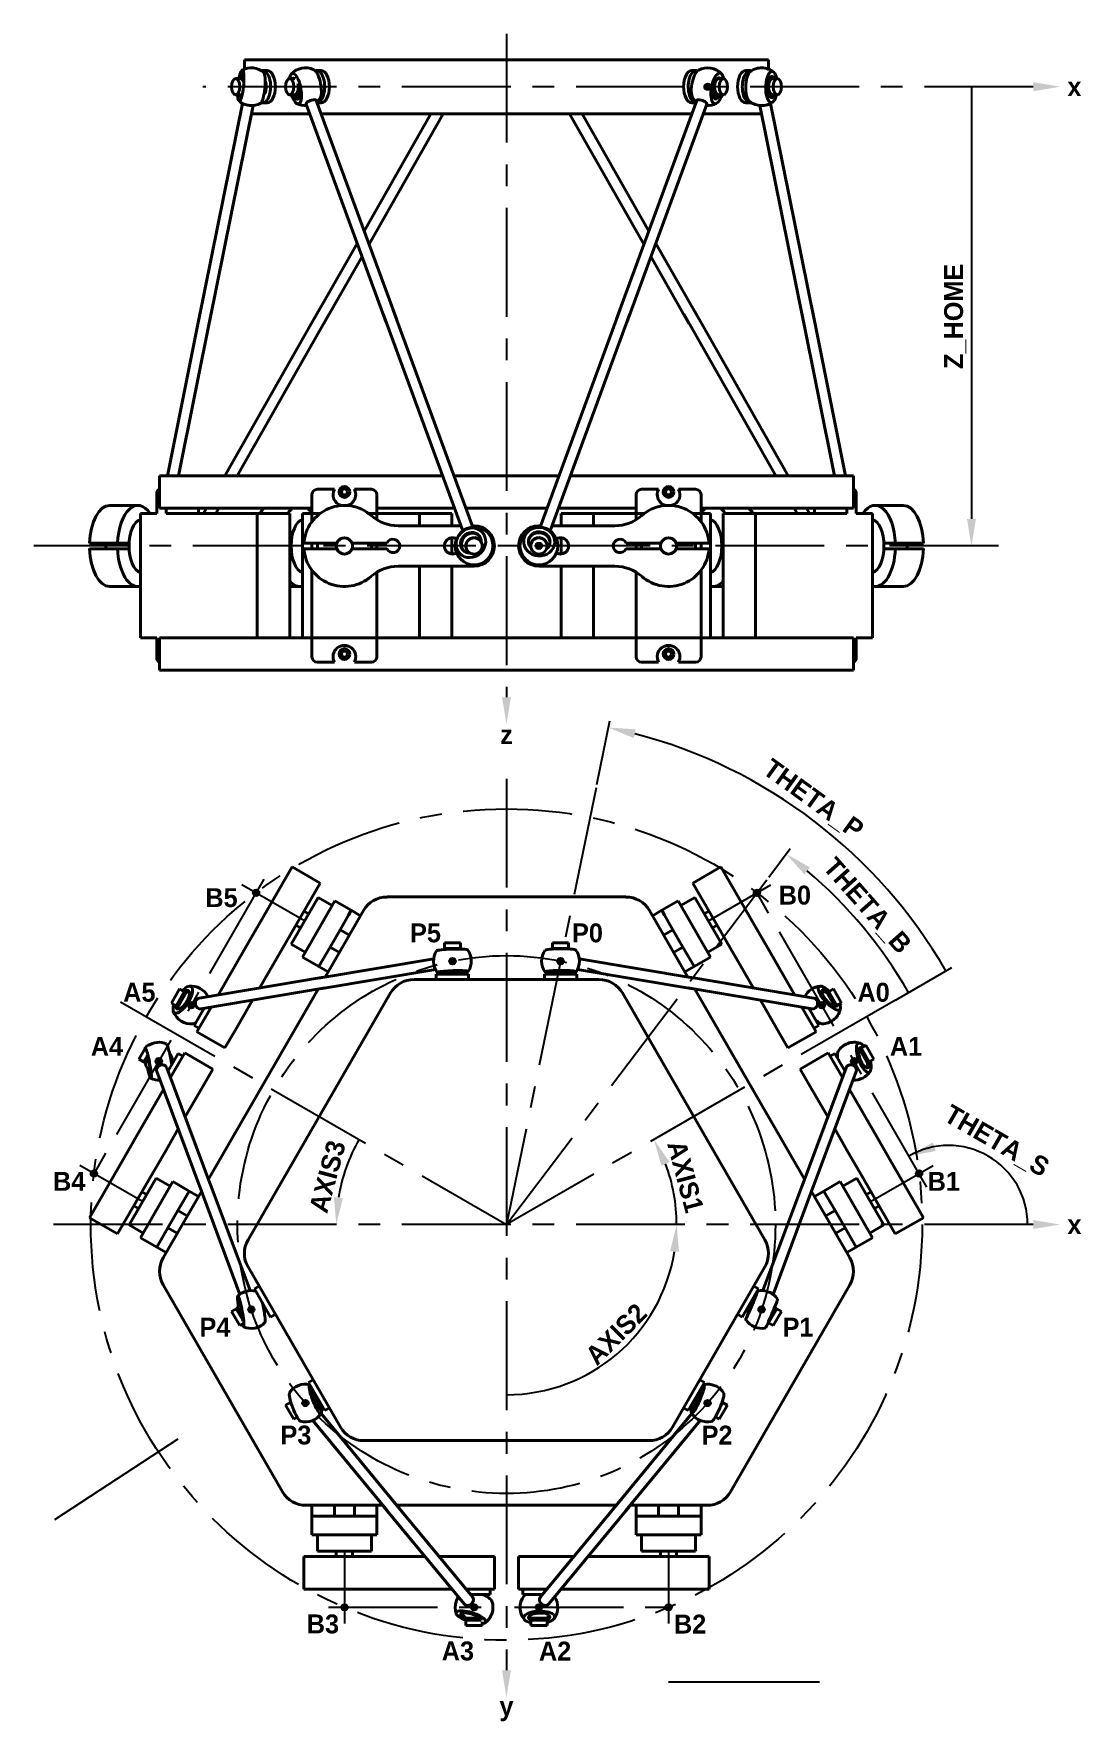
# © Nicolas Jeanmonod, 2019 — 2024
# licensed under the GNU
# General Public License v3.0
# Model space of a CAD drawing. Header units: millimetres. Extents: x -88 to 106, y -92 to 221.
import ezdxf

# ---------------------------------------------------------------- set-up
doc = ezdxf.new("R2010")
doc.units = ezdxf.units.MM
doc.header["$LTSCALE"] = 12.7
doc.linetypes.add('CENTER', pattern=[50.8, 31.75, -6.35, 6.35, -6.35])
doc.layers.get('0').update_dxf_attribs({"color": 18, "true_color": 0x000000, "plot": 0})
for name, color, linetype, lineweight, true_color in [('cotes', 18, 'Continuous', 25, 0x000000), ('cotes textes', 18, 'Continuous', 25, 0x000000), ('points', 18, 'Continuous', 25, 0x000000), ('Stewart Platform', 18, 'Continuous', 40, 0x000000)]:
    doc.layers.add(name, color=color, linetype=linetype, lineweight=lineweight, true_color=true_color)
doc.styles.add('textstyle3', font='')
doc.styles.get('textstyle3').set_extended_font_data('osifont', bold=True)

# ---------------------------------------------------------------- blocks, each defined once
blk = doc.blocks.new('POINT_COORD')
at = {"layer": 'points', "lineweight": 0, "transparency": 33554687}
h = blk.add_hatch(color=7, dxfattribs=at)
edge = h.paths.add_edge_path(flags=0)
edge.add_arc((0, 0), 0.2, 0, 360)
at = {"layer": 'points'}
blk.add_circle((0, 0), 0.2, dxfattribs=at)

msp = doc.modelspace()

# ---------------------------------------------------------------- linework, layer by layer
msp.add_line((0, 0), (0, 0))
at = {"layer": 'cotes', "linetype": 'CENTER', "ltscale": 0.05}
for p, q in [((0, 220.56), (0, 97.67)), ((97.56, 210.75), (-56.25, 210.75)), ((91.12, 125.69), (-87.56, 125.69)), ((0, 82.56), (0, -82.56)), ((16.59, 80.88), (0, 0)), ((-44.93, 63.97), (-60.65, 36.75)), ((-37.39, 56.25), (-48.99, 62.95)), ((0, 0), (48.2, 63.84)), ((37.39, 56.25), (48.99, 62.95)), ((60.65, 36.75), (44.89, 64.05)), ((-71.5, 41.28), (0, 0)), ((72.04, 41.59), (0, 0)), ((-62.15, 34.15), (-77.91, 6.85)), ((77.87, 6.93), (62.15, 34.15)), ((-67.41, 4.25), (-79.01, 10.95)), ((67.41, 4.25), (79.01, 10.95)), ((97.56, 0), (-87.56, 0)), ((-30.02, -60.5), (-30.02, -73.9)), ((30.02, -60.5), (30.02, -73.9)), ((-32.94, -70.9), (-1.5, -70.9)), ((1.5, -70.9), (33.02, -70.9))]:
    msp.add_line(p, q, dxfattribs=at)
at = {"layer": 'cotes', "ltscale": 0.05}
for p, q in [((86.12, 210.75), (86.12, 130.69)), ((16.71, 81.49), (19.13, 93.28)), ((48.58, 64.34), (52.56, 69.63)), ((72.04, 41.59), (82.46, 47.61)), ((72.04, 41.59), (75.55, 43.62)), ((30.02, -84.72), (58, -84.72))]:
    msp.add_line(p, q, dxfattribs=at)
at = {"layer": 'cotes'}
msp.add_line((-60.86, -39.76), (-83.7, -54.68), dxfattribs=at)
at = {"layer": 'cotes', "linetype": 'CENTER', "ltscale": 0.05}
for radius in [76.99, 49.81]:
    msp.add_circle((0, 0), radius, dxfattribs=at)
at = {"layer": 'cotes', "ltscale": 0.05}
for centre, radius, start, end in [((0, 0), 93.97, 30, 75.3608), ((0, 0), 85.99, 30, 49.6172), ((0, 0), 31.52, 150, 170.9024), ((81.87, 0), 14.65, 0, 120), ((0, 0), 31.52, 0, 20.9024), ((0, 0), 31.52, 270, 350.9024)]:
    msp.add_arc(centre, radius, start, end, dxfattribs=at)
for points in [[(97.56, 209.91), (97.56, 211.58), (102.56, 210.75)], [(85.29, 130.69), (86.95, 130.69), (86.12, 125.69)], [(0.83, 97.67), (-0.83, 97.67), (0, 92.67)], [(23.94, 91.73), (23.56, 90.1), (18.88, 92.05)], [(56.23, 66.15), (55.19, 64.85), (51.81, 68.63)], [(30.2, 11.6), (28.7, 10.89), (27.3, 15.76)], [(78.95, 15.2), (79.52, 13.63), (74.54, 12.69)], [(-31.96, 5.05), (-30.3, 4.92), (-31.52, 0)], [(31.96, -5.05), (30.3, -4.92), (31.52, 0)], [(97.56, -0.83), (97.56, 0.83), (102.56, 0)], [(0.83, -82.56), (-0.83, -82.56), (0, -87.56)]]:
    msp.add_solid(points, dxfattribs=at)
at = {"layer": 'Stewart Platform'}
for p, q in [((-48.54, 215.75), (-48.54, 214.01)), ((-48.54, 215.75), (-47.87, 215.75)), ((-30.75, 215.75), (-47.87, 215.75)), ((-30.75, 215.75), (-26.41, 215.75)), ((26.41, 215.75), (-26.41, 215.75)), ((26.41, 215.75), (30.75, 215.75)), ((47.87, 215.75), (30.75, 215.75)), ((47.87, 215.75), (48.54, 215.75)), ((48.54, 214.01), (48.54, 215.75)), ((-44.31, 213.75), (-45.18, 213.75)), ((-34.31, 213.75), (-35.17, 213.75)), ((35.17, 213.75), (34.31, 213.75)), ((45.18, 213.75), (44.31, 213.75)), ((-49.3, 212.25), (-50.16, 212.25)), ((-48.96, 212.3), (-49.25, 212.3)), ((-39.29, 212.25), (-40.16, 212.25)), ((39.25, 212.3), (39.09, 212.3)), ((40.16, 212.25), (39.29, 212.25)), ((49.25, 212.3), (48.96, 212.3)), ((50.16, 212.25), (49.3, 212.25)), ((-48.9, 207.65), (-56.98, 167.61)), ((-55.02, 167.21), (-46.94, 207.26)), ((-50.16, 209.25), (-49.3, 209.25)), ((-49.25, 209.2), (-49.2, 209.2)), ((-45.18, 207.74), (-44.31, 207.74)), ((-40.16, 209.25), (-39.29, 209.25)), ((-39.25, 209.2), (-38.95, 209.2)), ((-37.12, 207.49), (-22.27, 167.06)), ((-20.39, 167.75), (-35.25, 208.18)), ((-35.08, 207.74), (-34.31, 207.74)), ((35.25, 208.18), (20.39, 167.75)), ((22.27, 167.06), (37.12, 207.49)), ((34.31, 207.74), (35.08, 207.74)), ((38.95, 209.2), (39.25, 209.2)), ((39.29, 209.25), (40.16, 209.25)), ((44.31, 207.74), (45.18, 207.74)), ((46.94, 207.26), (55.02, 167.21)), ((56.98, 167.61), (48.9, 207.65)), ((48.96, 209.2), (49.25, 209.2)), ((49.3, 209.25), (50.16, 209.25)), ((-36.48, 205.74), (-47.25, 205.74)), ((-30.75, 205.74), (-34.35, 205.74)), ((-30.75, 205.74), (-26.41, 205.74)), ((26.41, 205.74), (-26.41, 205.74)), ((-14.01, 205.74), (-26.37, 184.02)), ((-25.46, 181.56), (-11.7, 205.74)), ((11.7, 205.74), (25.46, 181.56)), ((26.37, 184.02), (14.01, 205.74)), ((26.41, 205.74), (30.75, 205.74)), ((34.35, 205.74), (30.75, 205.74)), ((47.25, 205.74), (36.48, 205.74)), ((-27.66, 181.74), (-35.54, 167.9)), ((35.54, 167.9), (27.66, 181.74)), ((-33.8, 166.91), (-26.76, 179.28)), ((26.76, 179.28), (33.8, 166.91)), ((-56.66, 169.22), (-62.81, 138.69)), ((-60.77, 138.69), (-54.69, 168.83)), ((-34.62, 169.52), (-52.16, 138.69)), ((-6.22, 129.18), (-20.99, 169.37)), ((20.99, 169.37), (6.22, 129.18)), ((52.16, 138.69), (34.62, 169.52)), ((54.69, 168.83), (60.77, 138.69)), ((62.81, 138.69), (56.66, 169.22)), ((-49.86, 138.69), (-32.88, 168.53)), ((-22.86, 168.68), (-8.1, 128.49)), ((8.1, 128.49), (22.86, 168.68)), ((32.88, 168.53), (49.86, 138.69)), ((-64.27, 138.69), (-64.27, 132.69)), ((-64.27, 138.69), (-63.6, 138.69)), ((-63.6, 138.69), (-41.47, 138.69)), ((-41.47, 138.69), (-37.14, 138.69)), ((-37.14, 138.69), (-11.85, 138.69)), ((-9.72, 138.69), (9.72, 138.69)), ((11.85, 138.69), (37.14, 138.69)), ((37.14, 138.69), (41.47, 138.69)), ((41.47, 138.69), (63.6, 138.69)), ((63.6, 138.69), (64.27, 138.69)), ((64.27, 132.69), (64.27, 138.69)), ((-64.78, 131.69), (-64.78, 135.19)), ((-64.28, 136.19), (-64.27, 136.19)), ((-36.03, 131.69), (-36.03, 135.19)), ((-31.87, 136.19), (-35.03, 136.19)), ((-25.02, 136.19), (-28.17, 136.19)), ((-24.02, 131.69), (-24.02, 135.19)), ((24.02, 131.69), (24.02, 135.19)), ((28.17, 136.19), (25.02, 136.19)), ((35.03, 136.19), (31.87, 136.19)), ((36.03, 131.69), (36.03, 135.19)), ((64.27, 136.19), (64.28, 136.19)), ((64.78, 131.69), (64.78, 135.19)), ((-68.28, 133.19), (-73.48, 133.19)), ((-64.78, 131.69), (-67.81, 131.69)), ((-67.81, 108.67), (-67.81, 131.69)), ((-64.27, 132.69), (-63.6, 132.69)), ((-63.6, 132.69), (-41.47, 132.69)), ((-63.05, 131.69), (-63.05, 132.69)), ((-46.15, 131.69), (-63.05, 131.69)), ((-57.04, 131.69), (-57.04, 132.69)), ((-55.58, 132.69), (-56.14, 131.69)), ((-53.84, 131.69), (-53.27, 132.69)), ((-46.15, 131.69), (-40.14, 131.69)), ((-46.15, 108.67), (-46.15, 131.69)), ((-41.47, 132.69), (-37.14, 132.69)), ((-40.14, 108.67), (-40.14, 131.69)), ((-37.79, 108.67), (-37.79, 131.69)), ((-36.03, 131.69), (-37.79, 131.69)), ((-37.14, 132.69), (-36.03, 132.69)), ((-36.03, 130.19), (-36.03, 131.69)), ((-34.52, 131.69), (-36.03, 131.69)), ((-24.02, 131.69), (-25.52, 131.69)), ((-24.02, 132.69), (-9.64, 132.69)), ((-24.02, 130.55), (-24.02, 131.69)), ((-16.12, 131.69), (-24.02, 131.69)), ((-16.12, 131.69), (-10.12, 131.69)), ((-16.12, 129.44), (-16.12, 131.69)), ((-10.12, 129.44), (-10.12, 131.69)), ((-7.51, 132.69), (7.51, 132.69)), ((9.64, 132.69), (24.02, 132.69)), ((10.12, 131.69), (16.12, 131.69)), ((10.12, 129.44), (10.12, 131.69)), ((16.12, 131.69), (24.02, 131.69)), ((16.12, 129.44), (16.12, 131.69)), ((24.02, 130.55), (24.02, 131.69)), ((25.52, 131.69), (24.02, 131.69)), ((36.03, 131.69), (34.52, 131.69)), ((36.03, 132.69), (37.14, 132.69)), ((36.03, 130.19), (36.03, 131.69)), ((36.03, 131.69), (37.79, 131.69)), ((37.14, 132.69), (41.47, 132.69)), ((37.79, 108.67), (37.79, 131.69)), ((40.14, 131.69), (46.15, 131.69)), ((40.14, 108.67), (40.14, 131.69)), ((41.47, 132.69), (63.6, 132.69)), ((46.15, 108.67), (46.15, 131.69)), ((46.15, 131.69), (63.05, 131.69)), ((53.27, 132.69), (53.84, 131.69)), ((56.14, 131.69), (55.58, 132.69)), ((57.04, 131.69), (57.04, 132.69)), ((63.05, 131.69), (63.05, 132.69)), ((63.6, 132.69), (64.27, 132.69)), ((64.78, 131.69), (67.81, 131.69)), ((67.81, 108.67), (67.81, 131.69)), ((73.48, 133.19), (68.28, 133.19)), ((-8.45, 129.44), (-20.09, 129.44)), ((-6, 129.44), (-6.32, 129.44)), ((6, 129.44), (6.32, 129.44)), ((8.45, 129.44), (20.09, 129.44)), ((-72.02, 126.19), (-77.22, 126.19)), ((-72.02, 125.18), (-77.22, 125.18)), ((-69.9, 126.19), (-72.02, 126.19)), ((-69.9, 125.18), (-72.02, 125.18)), ((-40.14, 126.19), (-39.88, 126.19)), ((-40.14, 125.18), (-39.88, 125.18)), ((-31.44, 126.19), (-37.51, 126.19)), ((-31.44, 125.18), (-37.51, 125.18)), ((-36.03, 125.18), (-36.03, 126.19)), ((-22.16, 126.19), (-28.61, 126.19)), ((-22.16, 125.18), (-28.61, 125.18)), ((-24.02, 125.18), (-24.02, 126.19)), ((-10.12, 124.19), (-10.12, 127.18)), ((10.12, 124.19), (10.12, 127.18)), ((22.16, 126.19), (28.61, 126.19)), ((22.16, 125.18), (28.61, 125.18)), ((24.02, 125.18), (24.02, 126.19)), ((31.44, 126.19), (37.51, 126.19)), ((31.44, 125.18), (37.51, 125.18)), ((36.03, 125.18), (36.03, 126.19)), ((40.14, 126.19), (39.88, 126.19)), ((40.14, 125.18), (39.88, 125.18)), ((69.9, 126.19), (72.02, 126.19)), ((69.9, 125.18), (72.02, 125.18)), ((72.02, 126.19), (77.22, 126.19)), ((72.02, 125.18), (77.22, 125.18)), ((-6, 121.93), (-20.09, 121.93)), ((-16.12, 108.67), (-16.12, 121.93)), ((-10.12, 108.67), (-10.12, 121.93)), ((6, 121.93), (20.09, 121.93)), ((10.12, 108.67), (10.12, 121.93)), ((16.12, 108.67), (16.12, 121.93)), ((-36.03, 108.67), (-36.03, 121.18)), ((-24.02, 108.67), (-24.02, 120.82)), ((24.02, 108.67), (24.02, 120.82)), ((36.03, 108.67), (36.03, 121.18)), ((-73.48, 118.18), (-68.28, 118.18)), ((-40.14, 118.18), (-38.25, 118.18)), ((38.25, 118.18), (40.14, 118.18)), ((68.28, 118.18), (73.48, 118.18)), ((-64.78, 108.67), (-67.81, 108.67)), ((-64.78, 105.17), (-64.78, 108.67)), ((-64.27, 108.67), (-64.27, 102.67)), ((-64.27, 108.67), (-63.6, 108.67)), ((-63.6, 108.67), (-41.47, 108.67)), ((-41.47, 108.67), (-37.14, 108.67)), ((-37.14, 108.67), (-36.03, 108.67)), ((-36.03, 105.17), (-36.03, 108.67)), ((-24.02, 108.67), (-36.03, 108.67)), ((-24.02, 108.67), (24.02, 108.67)), ((-24.02, 105.17), (-24.02, 108.67)), ((24.02, 105.17), (24.02, 108.67)), ((36.03, 108.67), (24.02, 108.67)), ((36.03, 108.67), (37.14, 108.67)), ((36.03, 105.17), (36.03, 108.67)), ((37.14, 108.67), (41.47, 108.67)), ((41.47, 108.67), (63.6, 108.67)), ((63.6, 108.67), (64.27, 108.67)), ((64.27, 102.67), (64.27, 108.67)), ((64.78, 105.17), (64.78, 108.67)), ((64.78, 108.67), (67.81, 108.67)), ((-64.27, 104.17), (-64.28, 104.17)), ((-31.87, 104.17), (-35.03, 104.17)), ((-25.02, 104.17), (-28.17, 104.17)), ((28.17, 104.17), (25.02, 104.17)), ((35.03, 104.17), (31.87, 104.17)), ((64.28, 104.17), (64.27, 104.17)), ((-64.27, 102.67), (-63.6, 102.67)), ((-63.6, 102.67), (-41.47, 102.67)), ((-41.47, 102.67), (-37.14, 102.67)), ((-37.14, 102.67), (37.14, 102.67)), ((37.14, 102.67), (41.47, 102.67)), ((41.47, 102.67), (63.6, 102.67)), ((63.6, 102.67), (64.27, 102.67)), ((-45.94, 55.46), (-39.71, 66.24)), ((-34.51, 63.24), (-39.71, 66.24)), ((34.51, 63.24), (39.71, 66.24)), ((45.94, 55.46), (39.71, 66.24)), ((-40.74, 52.45), (-34.51, 63.24)), ((40.74, 52.45), (34.51, 63.24)), ((-39.89, 51.92), (-34.89, 60.59)), ((-37.79, 49.55), (-31.79, 59.95)), ((-32.29, 59.08), (-34.89, 60.59)), ((-28.75, 58.2), (-31.79, 59.95)), ((22.13, 60.67), (-22.13, 60.67)), ((28.75, 58.2), (31.79, 59.95)), ((31.79, 59.95), (37.79, 49.55)), ((34.89, 60.59), (32.29, 59.08)), ((34.89, 60.59), (39.89, 51.92)), ((-36.64, 57.55), (-37.5, 58.05)), ((-26.46, 58.16), (-33.57, 45.85)), ((-30.83, 54.6), (-29.25, 57.33)), ((-29.25, 57.33), (-28.75, 58.2)), ((-28.75, 58.2), (-27.02, 57.2)), ((33.57, 45.85), (26.46, 58.16)), ((27.02, 57.2), (28.75, 58.2)), ((28.75, 58.2), (29.25, 57.33)), ((29.25, 57.33), (30.83, 54.6)), ((37.5, 58.05), (36.64, 57.55)), ((-45.94, 55.46), (-48.42, 51.16)), ((-39.01, 55.45), (-38.14, 54.95)), ((-30.83, 54.6), (-32.68, 51.4)), ((-30.83, 54.6), (-29.1, 53.6)), ((29.1, 53.6), (30.83, 54.6)), ((32.68, 51.4), (30.83, 54.6)), ((38.14, 54.95), (39.01, 55.45)), ((45.94, 55.46), (48.42, 51.16)), ((-53.41, 42.51), (-48.42, 51.16)), ((-40.74, 52.45), (-43.22, 48.15)), ((-39.89, 51.92), (-37.29, 50.42)), ((-34.26, 48.67), (-32.68, 51.4)), ((-30.95, 50.4), (-32.68, 51.4)), ((-11.56, 51.1), (-11.56, 50.93)), ((-8.46, 51.1), (-11.56, 51.1)), ((-11.51, 52.15), (-11.51, 51.15)), ((-8.51, 52.15), (-11.51, 52.15)), ((-8.51, 51.15), (-11.51, 51.15)), ((-11.01, 51.15), (-11.01, 51.1)), ((-9.01, 51.1), (-9.01, 51.15)), ((-8.51, 51.15), (-8.51, 52.15)), ((-8.46, 51.02), (-8.46, 51.1)), ((8.46, 51.1), (8.46, 51.02)), ((11.56, 51.1), (8.46, 51.1)), ((8.51, 52.15), (8.51, 51.15)), ((11.51, 52.15), (8.51, 52.15)), ((11.51, 51.15), (8.51, 51.15)), ((9.01, 51.15), (9.01, 51.1)), ((11.01, 51.1), (11.01, 51.15)), ((11.51, 51.15), (11.51, 52.15)), ((11.56, 51.03), (11.56, 51.1)), ((32.68, 51.4), (30.95, 50.4)), ((32.68, 51.4), (34.26, 48.67)), ((37.29, 50.42), (39.89, 51.92)), ((40.74, 52.45), (43.22, 48.15)), ((53.41, 42.51), (48.42, 51.16)), ((-45.73, 43.8), (-43.22, 48.15)), ((-34.76, 47.8), (-37.79, 49.55)), ((-13.48, 49.22), (-34.83, 45.63)), ((-34.76, 47.8), (-34.26, 48.67)), ((-33.02, 46.8), (-34.76, 47.8)), ((-34.5, 43.66), (-13.15, 47.25)), ((13.15, 47.25), (34.5, 43.66)), ((34.83, 45.63), (13.48, 49.22)), ((34.76, 47.8), (33.02, 46.8)), ((34.26, 48.67), (34.76, 47.8)), ((34.76, 47.8), (37.79, 49.55)), ((45.73, 43.8), (43.22, 48.15)), ((-33.91, 45.79), (-56.92, 41.92)), ((-56.59, 39.95), (-33.58, 43.82)), ((-17.13, 45.39), (17.13, 45.39)), ((-13.01, 46.39), (-13.01, 45.39)), ((-7.01, 46.39), (-13.01, 46.39)), ((-11.56, 46.83), (-11.56, 46.49)), ((-8.46, 46.83), (-11.56, 46.83)), ((-8.46, 46.49), (-11.56, 46.49)), ((-11.01, 46.49), (-11.01, 46.39)), ((-9.01, 46.39), (-9.01, 46.49)), ((-8.46, 46.49), (-8.46, 46.83)), ((-7.01, 45.39), (-7.01, 46.39)), ((7.01, 46.39), (7.01, 45.39)), ((13.01, 46.39), (7.01, 46.39)), ((8.46, 46.83), (8.46, 46.49)), ((11.56, 46.83), (8.46, 46.83)), ((11.56, 46.49), (8.46, 46.49)), ((9.01, 46.49), (9.01, 46.39)), ((11.01, 46.39), (11.01, 46.49)), ((11.56, 46.49), (11.56, 46.83)), ((13.01, 45.39), (13.01, 46.39)), ((33.58, 43.82), (56.59, 39.95)), ((56.92, 41.92), (33.91, 45.79)), ((-60.56, 43.63), (-62.06, 41.03)), ((-62.06, 41.03), (-61.2, 40.53)), ((-59.7, 43.13), (-61.2, 40.53)), ((-59.63, 43.15), (-61.18, 40.46)), ((-60.95, 40.97), (-60.9, 40.94)), ((-59.33, 42.98), (-60.89, 40.29)), ((-59.7, 43.13), (-60.56, 43.63)), ((-59.9, 42.67), (-59.95, 42.7)), ((-59.33, 42.98), (-59.63, 43.15)), ((-34.87, 43.6), (-55.19, 8.4)), ((-50.26, 35.95), (-47.03, 41.55)), ((-47.87, -2.86), (-21.46, 42.89)), ((21.46, 42.89), (47.87, -2.86)), ((55.19, 8.4), (34.87, 43.6)), ((50.26, 35.95), (47.03, 41.55)), ((59.63, 43.15), (59.33, 42.98)), ((59.33, 42.98), (60.83, 40.39)), ((59.63, 43.15), (61.16, 40.49)), ((60.56, 43.63), (59.7, 43.13)), ((59.7, 43.13), (61.19, 40.55)), ((59.95, 42.7), (59.9, 42.67)), ((60.56, 43.63), (62.06, 41.03)), ((60.9, 40.94), (60.95, 40.97)), ((61.33, 40.61), (62.06, 41.03)), ((-61.18, 40.46), (-60.89, 40.29)), ((-55.99, 40.05), (-57.83, 36.86)), ((-55.46, 38.95), (-57.34, 35.7)), ((-55.46, 38.95), (-54.71, 40.26)), ((55.46, 38.95), (54.71, 40.26)), ((55.46, 38.95), (57.34, 35.7)), ((55.99, 40.05), (57.83, 36.86)), ((-57.83, 36.86), (-56.96, 36.35)), ((-57.34, 35.7), (-52.14, 32.7)), ((-50.26, 35.95), (-52.14, 32.7)), ((50.26, 35.95), (52.14, 32.7)), ((52.14, 32.7), (57.34, 35.7)), ((56.96, 36.35), (57.83, 36.86)), ((-68.07, 30.63), (-66.57, 33.23)), ((-67.2, 30.13), (-66.51, 31.33)), ((-67.18, 30.06), (-66.49, 31.26)), ((-66.4, 33.14), (-66.57, 33.23)), ((-62.68, 28.46), (-60.83, 31.66)), ((-61.47, 28.56), (-59.59, 31.81)), ((-59.97, 31.16), (-60.83, 31.66)), ((-54.39, 28.8), (-59.59, 31.81)), ((59.59, 31.81), (54.39, 28.8)), ((61.47, 28.56), (59.59, 31.81)), ((60.83, 31.66), (59.97, 31.16)), ((62.68, 28.46), (60.83, 31.66)), ((65.5, 32.67), (65.34, 32.58)), ((66.89, 29.89), (65.34, 32.58)), ((67.18, 30.06), (65.63, 32.75)), ((67.2, 30.13), (65.7, 32.73)), ((66.57, 33.23), (65.77, 32.77)), ((65.95, 32.3), (65.91, 32.27)), ((68.07, 30.63), (66.57, 33.23)), ((-68.07, 30.63), (-67.2, 30.13)), ((-67.18, 30.06), (-66.89, 29.89)), ((-66.95, 30.57), (-66.91, 30.54)), ((-66.89, 29.89), (-66.37, 30.8)), ((-64.77, 28.33), (-56.61, 6.48)), ((-54.74, 7.18), (-62.89, 29.03)), ((-61.47, 28.56), (-62.22, 27.25)), ((-62.12, 30.31), (-61.94, 30.62)), ((-62.03, 29.79), (-61.65, 30.45)), ((-61.65, 30.45), (-61.94, 30.62)), ((-61.83, 29.92), (-61.92, 29.97)), ((-56.27, 25.55), (-54.39, 28.8)), ((56.27, 25.55), (54.39, 28.8)), ((62.89, 29.03), (54.74, 7.18)), ((56.61, 6.48), (64.77, 28.33)), ((61.47, 28.56), (62.22, 27.25)), ((66.89, 29.89), (67.18, 30.06)), ((66.91, 30.54), (66.95, 30.57)), ((67.2, 30.13), (68.07, 30.63)), ((-56.27, 25.55), (-59.5, 19.95)), ((56.27, 25.55), (59.5, 19.95)), ((-63.52, 25), (-68.51, 16.35)), ((63.52, 25), (68.51, 16.35)), ((-70.99, 12.05), (-68.51, 16.35)), ((-60.8, 17.7), (-63.31, 13.35)), ((60.8, 17.7), (63.31, 13.35)), ((70.99, 12.05), (68.51, 16.35)), ((-65.79, 9.05), (-63.31, 13.35)), ((65.79, 9.05), (63.31, 13.35)), ((-70.99, 12.05), (-77.22, 1.27)), ((70.99, 12.05), (77.22, 1.27)), ((-65.79, 9.05), (-72.02, -1.73)), ((-69.91, -0.08), (-64.91, 8.59)), ((-67.81, -2.45), (-61.81, 7.95)), ((-62.31, 7.09), (-64.91, 8.59)), ((-58.77, 6.2), (-61.81, 7.95)), ((-56.94, 7.35), (-49.37, -12.94)), ((-47.5, -12.24), (-55.06, 8.05)), ((55.06, 8.05), (47.5, -12.24)), ((49.37, -12.94), (56.94, 7.35)), ((58.77, 6.2), (61.81, 7.95)), ((61.81, 7.95), (67.81, -2.45)), ((64.91, 8.59), (62.31, 7.09)), ((64.91, 8.59), (69.91, -0.08)), ((65.79, 9.05), (72.02, -1.73)), ((-69.03, 3.45), (-68.16, 2.95)), ((-66.66, 5.55), (-67.53, 6.05)), ((-56.49, 6.15), (-63.6, -6.16)), ((-60.85, 2.6), (-59.27, 5.33)), ((-59.27, 5.33), (-58.77, 6.2)), ((-58.77, 6.2), (-57.04, 5.2)), ((63.6, -6.16), (56.49, 6.15)), ((57.04, 5.2), (58.77, 6.2)), ((58.77, 6.2), (59.27, 5.33)), ((59.27, 5.33), (60.85, 2.6)), ((67.53, 6.05), (66.66, 5.55)), ((68.16, 2.95), (69.03, 3.45)), ((-72.02, -1.73), (-77.22, 1.27)), ((-60.85, 2.6), (-62.7, -0.6)), ((-60.85, 2.6), (-59.12, 1.6)), ((59.12, 1.6), (60.85, 2.6)), ((62.7, -0.6), (60.85, 2.6)), ((72.02, -1.73), (77.22, 1.27)), ((-69.91, -0.08), (-67.31, -1.58)), ((-64.78, -4.2), (-67.81, -2.45)), ((-64.28, -3.33), (-62.7, -0.6)), ((-60.97, -1.6), (-62.7, -0.6)), ((62.7, -0.6), (60.97, -1.6)), ((62.7, -0.6), (64.28, -3.33)), ((64.78, -4.2), (67.81, -2.45)), ((67.31, -1.58), (69.91, -0.08)), ((-64.78, -4.2), (-64.28, -3.33)), ((-63.05, -5.2), (-64.78, -4.2)), ((64.78, -4.2), (63.05, -5.2)), ((64.28, -3.33), (64.78, -4.2)), ((-30.75, -37.53), (-47.87, -7.86)), ((47.87, -7.86), (30.75, -37.53)), ((-63.6, -11.17), (-41.47, -49.5)), ((-45.81, -11.43), (-46.68, -11.93)), ((-46.68, -11.93), (-43.68, -17.13)), ((41.47, -49.5), (63.6, -11.17)), ((43.68, -17.13), (46.68, -11.93)), ((46.68, -11.93), (45.81, -11.43)), ((-50.05, -15.61), (-50.91, -16.11)), ((-50.05, -15.61), (-48.8, -17.77)), ((-49.74, -15.37), (-50.03, -15.54)), ((-50.03, -15.54), (-48.8, -17.66)), ((-49.74, -15.37), (-48.9, -16.82)), ((-45.13, -14.83), (-44.49, -15.92)), ((-44.77, -15.45), (-44.68, -15.4)), ((44.49, -15.92), (46.04, -13.24)), ((44.68, -15.4), (44.77, -15.45)), ((44.78, -16.09), (45.51, -14.83)), ((45.77, -13.71), (45.68, -13.66)), ((46.13, -13.29), (46.04, -13.24)), ((48.48, -18.22), (50.03, -15.54)), ((48.55, -18.21), (50.05, -15.61)), ((49.4, -15.95), (49.74, -15.37)), ((50.03, -15.54), (49.74, -15.37)), ((50.91, -16.11), (50.05, -15.61)), ((-50.91, -16.11), (-49.41, -18.71)), ((-49.75, -16.01), (-49.8, -16.04)), ((-49.41, -18.71), (-48.81, -18.36)), ((-44.93, -15.83), (-44.78, -16.09)), ((-44.78, -16.09), (-44.49, -15.92)), ((-43.68, -17.13), (-42.81, -16.63)), ((42.81, -16.63), (43.68, -17.13)), ((44.49, -15.92), (44.78, -16.09)), ((48.45, -18.21), (48.48, -18.22)), ((48.55, -18.21), (49.41, -18.71)), ((48.75, -17.75), (48.8, -17.77)), ((49.41, -18.71), (50.91, -16.11)), ((49.8, -16.04), (49.75, -16.01)), ((-35.81, -28.76), (-36.67, -29.26)), ((-36.67, -29.26), (-33.67, -34.46)), ((-36.04, -30.57), (-36.2, -30.66)), ((-36.18, -31), (-34.78, -33.43)), ((-36.04, -30.57), (-34.48, -33.26)), ((-35.67, -31), (-35.76, -31.05)), ((33.67, -34.46), (36.67, -29.26)), ((34.48, -33.26), (36.04, -30.57)), ((34.78, -33.43), (36.25, -30.87)), ((35.76, -31.05), (35.67, -31)), ((36.67, -29.26), (35.81, -28.76)), ((36.28, -30.71), (36.04, -30.57)), ((-40.04, -32.94), (-40.91, -33.44)), ((-40.91, -33.44), (-39.41, -36.04)), ((-40.04, -32.94), (-39.79, -33.38)), ((-39.96, -32.83), (-40.02, -32.87)), ((-40.02, -32.87), (-39.86, -33.15)), ((-39.79, -33.37), (-39.79, -33.37)), ((-34.78, -33.43), (-34.48, -33.26)), ((-34.76, -32.78), (-34.67, -32.73)), ((-33.67, -34.46), (-32.81, -33.96)), ((32.81, -33.96), (33.67, -34.46)), ((34.48, -33.26), (34.78, -33.43)), ((34.67, -32.73), (34.76, -32.78)), ((39.41, -36.04), (40.91, -33.44)), ((39.68, -33.56), (40.04, -32.94)), ((39.79, -33.37), (39.76, -33.36)), ((39.8, -33.26), (40.02, -32.87)), ((40.02, -32.87), (39.95, -32.83)), ((40.91, -33.44), (40.04, -32.94)), ((-39.41, -36.04), (-38.78, -35.68)), ((-35.89, -36.29), (-22.1, -52.98)), ((-20.56, -51.71), (-34.34, -35.01)), ((34.34, -35.01), (20.56, -51.71)), ((22.1, -52.98), (35.89, -36.29)), ((38.69, -35.63), (39.41, -36.04)), ((26.41, -40.03), (-26.41, -40.03)), ((-37.14, -52), (-22.92, -52)), ((-36.03, -54), (-36.03, -52)), ((-31.87, -54), (-31.87, -52)), ((-28.17, -52), (-28.17, -54)), ((-24.02, -52), (-24.02, -54)), ((-22.7, -52.27), (-7.84, -70.26)), ((-6.3, -68.98), (-21.15, -50.99)), ((-20.32, -52), (20.32, -52)), ((21.15, -50.99), (6.3, -68.98)), ((7.84, -70.26), (22.7, -52.27)), ((22.92, -52), (37.14, -52)), ((24.02, -54), (24.02, -52)), ((28.17, -54), (28.17, -52)), ((31.87, -52), (31.87, -54)), ((36.03, -52), (36.03, -54)), ((-36.03, -54), (-36.03, -57.5)), ((-35.03, -54), (-36.03, -54)), ((-31.87, -54), (-35.03, -54)), ((-31.87, -54), (-28.17, -54)), ((-25.02, -54), (-28.17, -54)), ((-24.02, -54), (-25.02, -54)), ((-24.02, -54), (-24.02, -57.5)), ((24.02, -54), (24.02, -57.5)), ((25.02, -54), (24.02, -54)), ((28.17, -54), (25.02, -54)), ((28.17, -54), (31.87, -54)), ((35.03, -54), (31.87, -54)), ((36.03, -54), (35.03, -54)), ((36.03, -54), (36.03, -57.5)), ((-24.02, -57.5), (-36.03, -57.5)), ((-35.03, -57.5), (-35.03, -60.5)), ((-25.02, -60.5), (-25.02, -57.5)), ((36.03, -57.5), (24.02, -57.5)), ((25.02, -57.5), (25.02, -60.5)), ((35.03, -60.5), (35.03, -57.5)), ((-37.51, -61.51), (-37.51, -67.51)), ((-25.06, -61.51), (-37.51, -61.51)), ((-25.02, -60.5), (-35.03, -60.5)), ((-31.52, -60.5), (-31.52, -61.51)), ((-28.52, -61.51), (-28.52, -60.5)), ((-25.06, -61.51), (-20.09, -61.51)), ((-15.07, -61.51), (-20.09, -61.51)), ((-6, -61.51), (-12.47, -61.51)), ((-6, -61.51), (-2.25, -61.51)), ((-2.25, -67.51), (-2.25, -61.51)), ((2.25, -61.51), (2.25, -67.51)), ((6, -61.51), (2.25, -61.51)), ((6, -61.51), (12.47, -61.51)), ((15.07, -61.51), (20.09, -61.51)), ((25.06, -61.51), (20.09, -61.51)), ((35.03, -60.5), (25.02, -60.5)), ((25.06, -61.51), (37.51, -61.51)), ((28.52, -60.5), (28.52, -61.51)), ((31.52, -61.51), (31.52, -60.5)), ((37.51, -61.51), (37.51, -67.51)), ((-25.06, -67.51), (-37.51, -67.51)), ((-25.06, -67.51), (-20.09, -67.51)), ((-10.11, -67.51), (-20.09, -67.51)), ((-6, -67.51), (-7.52, -67.51)), ((-6.69, -68.51), (-3, -68.51)), ((-6, -67.51), (-2.25, -67.51)), ((-3, -68.51), (-3, -67.51)), ((6, -67.51), (2.25, -67.51)), ((3, -67.51), (3, -68.51)), ((6.69, -68.51), (3, -68.51)), ((6, -67.51), (7.52, -67.51)), ((10.11, -67.51), (20.09, -67.51)), ((25.06, -67.51), (20.09, -67.51)), ((25.06, -67.51), (37.51, -67.51)), ((-7.56, -72.88), (-7.56, -73.21)), ((-7.56, -72.88), (-4.96, -72.88)), ((-7.56, -73.21), (-4.69, -73.21)), ((-7.51, -73.26), (-7.51, -74.26)), ((-7.51, -73.26), (-4.68, -73.26)), ((-7.51, -74.26), (-4.5, -74.26)), ((-7.01, -73.21), (-7.01, -73.26)), ((-5, -73.26), (-5, -73.21)), ((-4.5, -74.26), (-4.5, -73.6)), ((4.45, -72.88), (4.45, -73.21)), ((7.56, -72.88), (4.45, -72.88)), ((7.56, -73.21), (4.45, -73.21)), ((4.5, -73.26), (4.5, -74.26)), ((7.51, -73.26), (4.5, -73.26)), ((7.51, -74.26), (4.5, -74.26)), ((5, -73.21), (5, -73.26)), ((7.01, -73.26), (7.01, -73.21)), ((7.51, -74.26), (7.51, -73.26)), ((7.56, -73.21), (7.56, -72.88))]:
    msp.add_line(p, q, dxfattribs=at)
for centre, radius in [((-30.02, 135.69), 1), ((-30.02, 135.69), 0.55), ((30.02, 135.69), 1), ((30.02, 135.69), 0.55), ((-6, 125.69), 3.5), ((6, 125.69), 3.5), ((-30.02, 125.69), 1.5), ((-6, 125.69), 1.5), ((6, 125.69), 1.5), ((30.02, 125.69), 1.5), ((-30.02, 105.67), 1), ((30.02, 105.67), 1), ((-30.02, 105.67), 0.55), ((30.02, 105.67), 0.55)]:
    msp.add_circle(centre, radius, dxfattribs=at)
for centre, radius, start, end in [((-47.26, 210.75), 2.5, 129.9211, 141.6839), ((-47.26, 210.75), 3.5, 48.7818, 119.8964), ((-37.25, 210.75), 3.5, 63.6519, 138.7965), ((37.25, 210.75), 3.5, 41.6694, 118.4241), ((47.26, 210.75), 3.5, 88.6942, 126.9152), ((47.26, 210.75), 3.5, 50.4732, 88.6942), ((47.26, 210.75), 2.5, 38.3161, 48.1804), ((37.25, 210.75), 2.5, 38.3161, 39.3632), ((-47.26, 210.75), 3.5, 228.7818, 264.3391), ((-47.26, 210.75), 3.5, 264.3391, 299.8964), ((-37.25, 210.75), 2.5, 218.3161, 240.1815), ((-37.25, 210.75), 3.5, 243.6519, 273.5703), ((-37.25, 210.75), 3.5, 306.7734, 318.7965), ((37.25, 210.75), 3.5, 221.6694, 233.2266), ((37.25, 210.75), 3.5, 266.4297, 298.4241), ((37.25, 210.75), 2.5, 300.7302, 321.6839), ((47.26, 210.75), 3.5, 230.4732, 306.9152), ((47.26, 210.75), 2.5, 309.208, 321.6839), ((-35.03, 135.19), 1, 90, 180), ((-30.02, 135.19), 2.1, 151.5631, 254.2926), ((-30.02, 135.19), 2.1, 285.7074, 28.4369), ((-25.02, 135.19), 1, 0, 90), ((25.02, 135.19), 1, 90, 180), ((30.02, 135.19), 2.1, 151.5631, 254.2926), ((30.02, 135.19), 2.1, 285.7074, 28.4369), ((35.03, 135.19), 1, 0, 90), ((-30.02, 125.69), 7.51, 48.5904, 176.1774), ((-20.09, 136.94), 7.51, 228.5904, 270), ((20.09, 136.94), 7.51, 270, 311.4096), ((30.02, 125.69), 7.51, 3.8226, 131.4096), ((-6, 125.69), 3.75, 270, 90), ((6, 125.69), 3.75, 90, 270), ((-30.02, 125.69), 7.51, 183.8226, 311.4096), ((-30.02, 125.69), 5, 174.2608, 185.7392), ((-30.02, 125.69), 1.5, 19.4712, 160.5288), ((-30.02, 125.69), 1.5, 199.4712, 340.5288), ((-30.02, 125.69), 5, 354.2608, 5.7392), ((-21.02, 125.69), 1.25, 203.5782, 156.4218), ((-10.01, 125.69), 1.5, 60, 300), ((-6, 125.69), 1.55, 30.9573, 237.9738), ((6, 125.69), 1.55, 339.7686, 191.7388), ((10.01, 125.69), 1.5, 240, 120), ((21.02, 125.69), 1.25, 23.5782, 336.4218), ((30.02, 125.69), 5, 174.2608, 185.7392), ((30.02, 125.69), 7.51, 228.5904, 356.1774), ((30.02, 125.69), 1.5, 19.4712, 160.5288), ((30.02, 125.69), 1.5, 199.4712, 340.5288), ((30.02, 125.69), 5, 354.2608, 5.7392), ((-20.09, 114.43), 7.51, 90, 131.4096), ((20.09, 114.43), 7.51, 48.5904, 90), ((-30.02, 105.17), 2.1, 331.5631, 208.4369), ((30.02, 105.17), 2.1, 331.5631, 208.4369), ((-35.03, 105.17), 1, 180, 270), ((-25.02, 105.17), 1, 270, 0), ((25.02, 105.17), 1, 180, 270), ((35.03, 105.17), 1, 270, 0), ((-22.13, 55.66), 5, 90, 150), ((22.13, 55.66), 5, 30, 90), ((-10.01, 48.79), 3.5, 146.8648, 181.8341), ((-10.01, 48.79), 3.5, 326.8648, 36.8035), ((10.01, 48.79), 3.5, 145.3337, 215.4276), ((10.01, 48.79), 3.5, 0.3806, 35.4276), ((-10.01, 48.79), 3.5, 181.8341, 216.8035), ((-10.01, 48.79), 2.5, 308.3161, 312.2435), ((10.01, 48.79), 2.5, 229.0857, 231.6839), ((10.01, 48.79), 2.5, 308.3161, 311.6756), ((10.01, 48.79), 3.5, 325.3337, 0.3806), ((-58.41, 40.66), 3.5, 26.1454, 96.2144), ((-17.13, 40.39), 5, 90, 150), ((17.13, 40.39), 5, 30, 90), ((58.41, 40.66), 3.5, 95.0236, 153.8546), ((-58.41, 40.66), 2.5, 98.5282, 111.6839), ((58.41, 40.66), 2.5, 68.3161, 91.0027), ((-58.41, 40.66), 3.5, 199.2811, 276.2144), ((-58.41, 40.66), 2.5, 188.3161, 196.9674), ((58.41, 40.66), 3.5, 275.0236, 312.3644), ((58.41, 40.66), 3.5, 312.3644, 349.7052), ((-64.41, 30.26), 3.5, 133.165, 135.7783), ((-64.41, 30.26), 3.5, 65.7005, 124.6231), ((-64.41, 30.26), 2.5, 8.3161, 36.6856), ((64.41, 30.26), 3.5, 110.2282, 147.8552), ((64.41, 30.26), 3.5, 72.6012, 110.2282), ((-64.41, 30.26), 2.5, 188.3161, 231.9536), ((64.41, 30.26), 3.5, 266.1454, 327.8552), ((64.41, 30.26), 2.5, 330.0979, 351.6839), ((-64.41, 30.26), 3.5, 245.7005, 273.8546), ((-43.54, -5.36), 5, 150, 210), ((43.54, -5.36), 5, 330, 30), ((-59.27, -8.67), 5, 150, 210), ((59.27, -8.67), 5, 330, 30), ((-47.26, -15.73), 3.5, 76.7082, 135.7783), ((47.26, -15.73), 3.5, 67.4531, 102.3118), ((47.26, -15.73), 3.5, 32.5943, 67.4531), ((-47.26, -15.73), 2.5, 149.5252, 171.6839), ((47.26, -15.73), 2.5, 8.3161, 12.2878), ((-47.26, -15.73), 3.5, 280.7394, 315.7783), ((-47.26, -15.73), 2.5, 344.7932, 351.6839), ((47.26, -15.73), 3.5, 212.5943, 282.3118), ((47.26, -15.73), 2.5, 188.3161, 195.3574), ((-47.26, -15.73), 3.5, 245.7005, 280.7394), ((-37.25, -33.06), 3.5, 76.7082, 146.3224), ((37.25, -33.06), 3.5, 66.6725, 102.0386), ((37.25, -33.06), 3.5, 31.3063, 66.6725), ((-37.25, -33.06), 2.5, 336.4715, 351.6839), ((37.25, -33.06), 2.5, 188.3161, 200.1993), ((-37.25, -33.06), 3.5, 255.2553, 290.7889), ((-37.25, -33.06), 3.5, 290.7889, 326.3224), ((37.25, -33.06), 3.5, 211.3063, 282.0386), ((-26.41, -35.03), 5, 210, 270), ((26.41, -35.03), 5, 270, 330), ((-37.14, -47), 5, 210, 270), ((37.14, -47), 5, 270, 330), ((-6, -70.91), 3.5, 162.2037, 198.9656), ((-6, -70.91), 3.5, 146.1454, 162.2037), ((-6, -70.91), 3.5, 305.4418, 18.9656), ((6, -70.91), 3.5, 143.3299, 220.3541), ((6, -70.91), 3.5, 323.3299, 33.8546), ((-6, -70.91), 2.5, 204.5117, 231.6839), ((6, -70.91), 2.5, 222.6718, 231.6839), ((6, -70.91), 2.5, 308.3161, 321.0122)]:
    msp.add_arc(centre, radius, start, end, dxfattribs=at)
for centre, major_axis, ratio, start_param, end_param in [((-49.22, 210.94), (0.28, 2.86), 0.185465, 2.223357, 7.397866), ((-49.22, 210.94), (0.2, 1.99), 0.185465, 5.171119, 7.13381), ((-45.3, 210.55), (0.28, 2.86), 0.185465, 3.273395, 6.151383), ((-45.18, 210.75), (0, 3), 0.5, 2.973775, 6.431646), ((-44.31, 210.75), (0, 3), 0.5, 3.141593, 6.283185), ((-39.09, 210.38), (-0.56, 2.82), 0.34897, 1.915313, 7.064024), ((-35.41, 211.11), (-0.56, 2.82), 0.34897, 3.403882, 6.020896), ((-35.17, 210.75), (0, 3), 0.5, 3.199716, 6.468659), ((-34.31, 210.75), (0, 3), 0.5, 3.141593, 6.283185), ((34.31, 210.75), (0, -3), 0.5, 3.141593, 6.283185), ((35.17, 210.75), (0, -3), 0.5, 2.978707, 6.225062), ((35.44, 211.06), (-0.5, -2.83), 0.390944, 3.44184, 5.982938), ((39.07, 210.43), (-0.5, -2.83), 0.390944, 2.333498, 7.492596), ((39.07, 210.43), (-0.35, -1.97), 0.390944, 2.809463, 7.28081), ((44.31, 210.75), (0, -3), 0.5, 3.141593, 6.283185), ((45.18, 210.75), (0, -3), 0.5, 2.993132, 6.431646), ((45.41, 210.79), (-0.07, -2.87), 0.383355, 3.43479, 5.989988), ((49.11, 210.7), (-0.07, -2.87), 0.383355, 2.146419, 7.330218), ((49.11, 210.7), (-0.05, -2), 0.383355, 2.460286, 7.045692), ((-49.25, 210.75), (0, 1.55), 0.5, 5.659017, 6.537873), ((-49.3, 210.75), (0, 1.5), 0.5, 5.55713, 6.283185), ((-48.96, 210.75), (0, 1.55), 0.5, 6.091424, 6.283185), ((-45.27, 210.75), (0, 1.55), 0.5, 3.587077, 5.466588), ((-39.09, 210.38), (-0.39, 1.96), 0.34897, 5.811023, 6.536933), ((-39.09, 210.38), (-0.39, 1.96), 0.34897, 2.100592, 5.163657), ((-39.25, 210.75), (0, 1.55), 0.5, 0.021291, 0.254688), ((-39.25, 210.75), (0, 1.55), 0.5, 2.886905, 4.746767), ((-39.29, 210.75), (0, 1.5), 0.5, 6.118691, 6.283185), ((-39.29, 210.75), (0, 1.5), 0.5, 3.141593, 4.96483), ((-38.95, 210.75), (0, 1.55), 0.5, 3.141593, 4.102523), ((38.95, 210.75), (0, -1.55), 0.5, 5.117838, 6.283185), ((39.25, 210.75), (0, -1.55), 0.5, 4.156123, 6.537873), ((39.29, 210.75), (0, -1.5), 0.5, 3.141593, 6.283185), ((39.25, 210.75), (0, -1.55), 0.5, 2.886905, 3.482589), ((38.61, 210.51), (-0.35, -1.97), 0.390944, 2.817382, 2.842877), ((49.25, 210.75), (0, -1.55), 0.5, 2.886905, 6.537873), ((48.96, 210.75), (0, -1.55), 0.5, 5.571279, 6.283185), ((49.3, 210.75), (0, -1.5), 0.5, 3.141593, 6.283185), ((48.96, 210.75), (0, -1.55), 0.5, 3.141593, 3.641157), ((-49.22, 210.94), (0.2, 1.99), 0.185465, 2.606943, 3.73147), ((-49.25, 210.75), (0, 1.55), 0.5, 2.886905, 3.206703), ((-49.3, 210.75), (0, 1.5), 0.5, 3.141593, 3.3034), ((-36.19, 207.84), (0.939, 0.345), 0.385404, 0, 3.141593), ((36.19, 207.84), (0.939, -0.345), 0.385404, 0, 3.141593), ((38.61, 210.51), (-0.35, -1.97), 0.390944, 0.298715, 0.324211), ((-64.28, 135.19), (0, -1), 0.5, 3.141593, 4.712389), ((64.28, 135.19), (0, 1), 0.5, 4.712389, 6.283185), ((-73.48, 125.69), (0, 7.51), 0.5, 0, 1.50408), ((-68.28, 125.69), (0, 7.51), 0.5, 5.639684, 7.787265), ((-43.45, 125.69), (0, -7.51), 0.5, 3.508801, 3.785094), ((-38.25, 125.69), (0, -7.51), 0.5, 3.508801, 3.785094), ((-38.25, 125.69), (0, -7.51), 0.5, 2.505656, 2.774385), ((38.25, 125.69), (0, -7.51), 0.5, 3.508801, 3.777529), ((38.25, 125.69), (0, -7.51), 0.5, 2.498092, 2.774385), ((43.45, 125.69), (0, -7.51), 0.5, 2.498092, 2.774385), ((68.28, 125.69), (0, 7.51), 0.5, 4.779105, 6.926686), ((73.48, 125.69), (0, 7.51), 0.5, 4.779105, 6.283185), ((-67.41, 125.69), (0, -5), 0.5, 3.303063, 6.121715), ((-37.39, 125.69), (0, -5), 0.5, 3.303063, 6.121715), ((-6.44, 126.13), (-1.43, -1.4), 0.909094, 3.198905, 6.225873), ((-6.59, 126.28), (-1.43, -1.4), 0.909094, 2.37206, 7.052718), ((6.06, 126.48), (2, -0.15), 0.917219, 5.497649, 10.210315), ((6.05, 126.28), (2, -0.15), 0.917219, 0.054319, 3.087273), ((37.39, 125.69), (0, 5), 0.5, 3.303063, 6.121715), ((67.41, 125.69), (0, 5), 0.5, 3.303063, 6.121715), ((-73.48, 125.69), (0, -7.51), 0.5, 4.779105, 6.283185), ((-73.48, 125.69), (0, -1.5), 0.5, 4.372552, 5.052226), ((-68.28, 125.69), (0, -7.51), 0.5, 4.779105, 6.407264), ((68.28, 125.69), (0, -7.51), 0.5, 6.159107, 7.787265), ((73.48, 125.69), (0, -7.51), 0.5, 0, 1.50408), ((73.48, 125.69), (0, 1.5), 0.5, 4.372552, 5.052226), ((-38.25, 125.69), (0, 7.51), 0.5, 2.614831, 3.265671), ((38.25, 125.69), (0, 7.51), 0.5, 3.017514, 3.668355), ((-64.28, 105.17), (0, -1), 0.5, 4.712389, 6.283185), ((64.28, 105.17), (0, 1), 0.5, 3.141593, 4.712389), ((-10.07, 50.79), (2.87, 0.09), 0.077179, 0.053927, 3.087665), ((9.99, 50.79), (-2.87, -0.02), 0.098961, 3.210896, 6.213882), ((-9.94, 46.8), (2.87, 0.09), 0.077179, 5.25406, 10.396124), ((-9.94, 46.8), (2, 0.06), 0.077179, 5.548159, 10.053503), ((10.02, 46.8), (-2.87, -0.02), 0.098961, 2.134705, 7.277822), ((10.02, 46.8), (-2, -0.01), 0.098961, 2.446485, 6.956053), ((-59.96, 41.64), (1.53, 2.43), 0.395168, 2.165982, 7.348899), ((59.8, 41.93), (-1.94, 2.12), 0.335362, 5.039399, 10.179043), ((-59.96, 41.64), (1.07, 1.69), 0.395168, 2.49164, 7.087225), ((-59.58, 41.39), (1.07, 1.69), 0.395168, 0.294828, 0.328513), ((-56.76, 40.93), (-0.166, 0.987), 0.866149, 0, 3.141593), ((56.76, 40.93), (-0.166, -0.987), 0.866149, 0, 3.141593), ((59.8, 41.93), (-1.35, 1.48), 0.335362, 5.264261, 9.638438), ((59.8, 41.93), (-1.35, 1.48), 0.335362, 4.995382, 5.076784), ((-59.58, 41.39), (1.07, 1.69), 0.395168, 2.81308, 2.846765), ((57.02, 39.39), (-1.94, 2.12), 0.335362, 2.041638, 2.891111), ((-56.85, 39.67), (1.53, 2.43), 0.395168, 3.445803, 3.758646), ((-66.37, 29.89), (-0.54, 2.82), 0.096929, 6.177421, 6.613074), ((-66.37, 29.89), (-0.54, 2.82), 0.096929, 1.961478, 5.893728), ((-66.37, 29.89), (-0.37, 1.97), 0.096929, 2.275266, 5.568601), ((-62.46, 30.63), (-0.54, 2.82), 0.096929, 4.332044, 6.215321), ((62.66, 29.61), (0.99, -2.7), 0.352071, 3.406604, 4.120662), ((66.17, 30.9), (0.99, -2.7), 0.352071, 2.32714, 7.484496), ((66.17, 30.9), (0.69, -1.88), 0.352071, 2.798453, 7.240605), ((-63.83, 28.68), (0.938, 0.35), 0.866149, 0, 3.141593), ((63.83, 28.68), (0.938, -0.35), 0.866149, 0, 3.141593), ((66.17, 30.9), (0.69, -1.88), 0.352071, 1.085103, 1.167801), ((45.41, -14.96), (-1.1, -2.65), 0.021047, 5.232729, 10.304415), ((-49.22, -16.1), (-0.54, 2.82), 0.096929, 2.523499, 7.4633), ((-49.22, -16.1), (-0.37, 1.97), 0.096929, 3.582022, 7.149512), ((-45.3, -15.36), (-0.54, 2.82), 0.096929, 3.209457, 5.000053), ((45.41, -14.96), (-0.77, -1.85), 0.021047, 5.531822, 9.843735), ((49.11, -16.5), (-1.1, -2.65), 0.021047, 0.014659, 3.126934), ((-39.09, -33.76), (-1.02, 2.69), 0.182412, 0.129545, 3.012048), ((-35.41, -32.37), (-1.02, 2.69), 0.182412, 0.001667, 4.291392), ((-35.41, -32.37), (-0.71, 1.87), 0.182412, 5.748889, 10.349493), ((35.44, -32.28), (-1.14, -2.64), 0.159089, 5.174953, 9.683775), ((35.44, -32.28), (-0.79, -1.84), 0.159089, 5.420838, 10.309753), ((39.07, -33.85), (-1.14, -2.64), 0.159089, 0.112441, 3.029151), ((-35.41, -32.37), (-1.02, 2.69), 0.182412, 4.413575, 4.497972), ((35.44, -32.28), (-1.14, -2.64), 0.159089, 4.967237, 5.003774), ((-5.42, -69.09), (2.74, -0.88), 0.297309, 0.21856, 1.331461), ((5.95, -69.08), (-2.87, -0.09), 0.397291, 5.685435, 5.976973), ((-6.59, -72.73), (2.74, -0.88), 0.297309, 5.668446, 10.750645), ((-6.59, -72.73), (1.91, -0.61), 0.297309, 0.054153, 4.277951), ((-7.07, -69.62), (-0.772, -0.637), 0.866149, 0, 3.141593), ((6.06, -72.75), (-2.87, -0.09), 0.397291, 2.083828, 7.267189), ((6.06, -72.75), (-2, -0.06), 0.397291, 2.357089, 6.9468), ((7.07, -69.62), (-0.772, 0.637), 0.866149, 0, 3.141593), ((6.05, -72.29), (-2, -0.06), 0.397291, 0.292905, 0.330687), ((6.05, -72.29), (-2, -0.06), 0.397291, 2.810906, 2.848688)]:
    msp.add_ellipse(centre, major_axis=major_axis, ratio=ratio, start_param=start_param, end_param=end_param, dxfattribs=at)
for centre, major_axis, ratio in [((-50.16, 210.75), (0, 1.5), 0.5), ((-40.16, 210.75), (0, 1.5), 0.5), ((40.16, 210.75), (0, -1.5), 0.5), ((50.16, 210.75), (0, -1.5), 0.5), ((-6.59, 126.28), (-2.05, -2.01), 0.909094), ((6.06, 126.48), (2.87, -0.21), 0.917219)]:
    msp.add_ellipse(centre, major_axis=major_axis, ratio=ratio, dxfattribs=at)

# ---------------------------------------------------------------- block references
at = {"layer": 'points', "ltscale": 0.05, "xscale": 3.002152319999999, "yscale": 3.002152319999999, "zscale": 3.002152319999999}
for p in [(37.25, 210.75), (6, 125.69), (46.39, 61.45), (10.01, 48.79), (58.42, 40.62), (64.39, 30.28), (76.41, 9.45), (47.26, -15.73)]:
    msp.add_blockref('POINT_COORD', p, dxfattribs=at)
at = {"layer": 'points', "ltscale": 0.05, "xscale": 3.00215232, "zscale": 3.002152319999999}
for p, yscale, rotation in [((-46.39, 61.45), 3.00215232, 120), ((-10.01, 48.79), 3.002152319999999, 120), ((-58.42, 40.62), 3.002152319999999, 120), ((-64.39, 30.28), 3.002152319999999, 120), ((-76.41, 9.45), 3.00215232, 120), ((-47.26, -15.73), 3.002152319999999, 120), ((-37.25, -33.06), 3.002152319999999, 239.9999999999999), ((37.25, -33.06), 3.002152319999999, 239.9999999999999), ((-30.02, -70.9), 3.002152319999999, 239.9999999999999), ((-5.97, -70.9), 3.002152319999999, 239.9999999999999), ((5.97, -70.9), 3.002152319999999, 239.9999999999999), ((30.02, -70.9), 3.002152319999999, 239.9999999999999)]:
    msp.add_blockref('POINT_COORD', p, dxfattribs=dict(at, yscale=yscale, rotation=rotation))

# ---------------------------------------------------------------- texts
at = {"layer": 'cotes textes', "char_height": 3.5, "width": 7.8628, "style": 'textstyle3'}
for s, insert, attachment_point in [('{x}', (106.49, 210.75), 6), ('{z}', (0, 89), 8), ('{B0}', (53.41, 60.99), 5), ('{B5}', (-52.79, 60.52), 5), ('{P5}', (-15, 54), 5), ('{P0}', (15, 54), 5), ('{A5}', (-68, 43), 5), ('{A0}', (68, 43), 5), ('{A4}', (-74, 33), 5), ('{A1}', (74, 33), 5), ('{B4}', (-81, 8), 5), ('{B1}', (81, 8), 5), ('{x}', (106.49, 0), 6), ('{P4}', (-54, -19), 5), ('{P1}', (54, -19), 5), ('{P3}', (-39, -39), 5), ('{P2}', (39, -39), 5), ('{B3}', (-34, -74), 5), ('{B2}', (34, -74), 5), ('{A3}', (-9, -79), 5), ('{A2}', (9, -79), 5), ('{y}', (0, -92), 8)]:
    msp.add_mtext(s, dxfattribs=dict(at, insert=insert, attachment_point=attachment_point))
at = {"layer": 'cotes textes', "char_height": 3.5, "attachment_point": 5, "style": 'textstyle3'}
for s, insert, rotation in [('Z_HOME', (83.12, 168.22), 90), ('THETA_P', (56.7, 78.63), 324.205), ('THETA_B', (66.66, 58.92), 311.4746), ('THETA_S', (90.69, 15.29), 330), ('AXIS3', (-33.15, 8.88), 75), ('AXIS1', (33.15, 8.88), 285), ('AXIS2', (20.32, -20.32), 45)]:
    msp.add_mtext(s, dxfattribs=dict(at, insert=insert, rotation=rotation))

doc.saveas('drawing.dxf')
